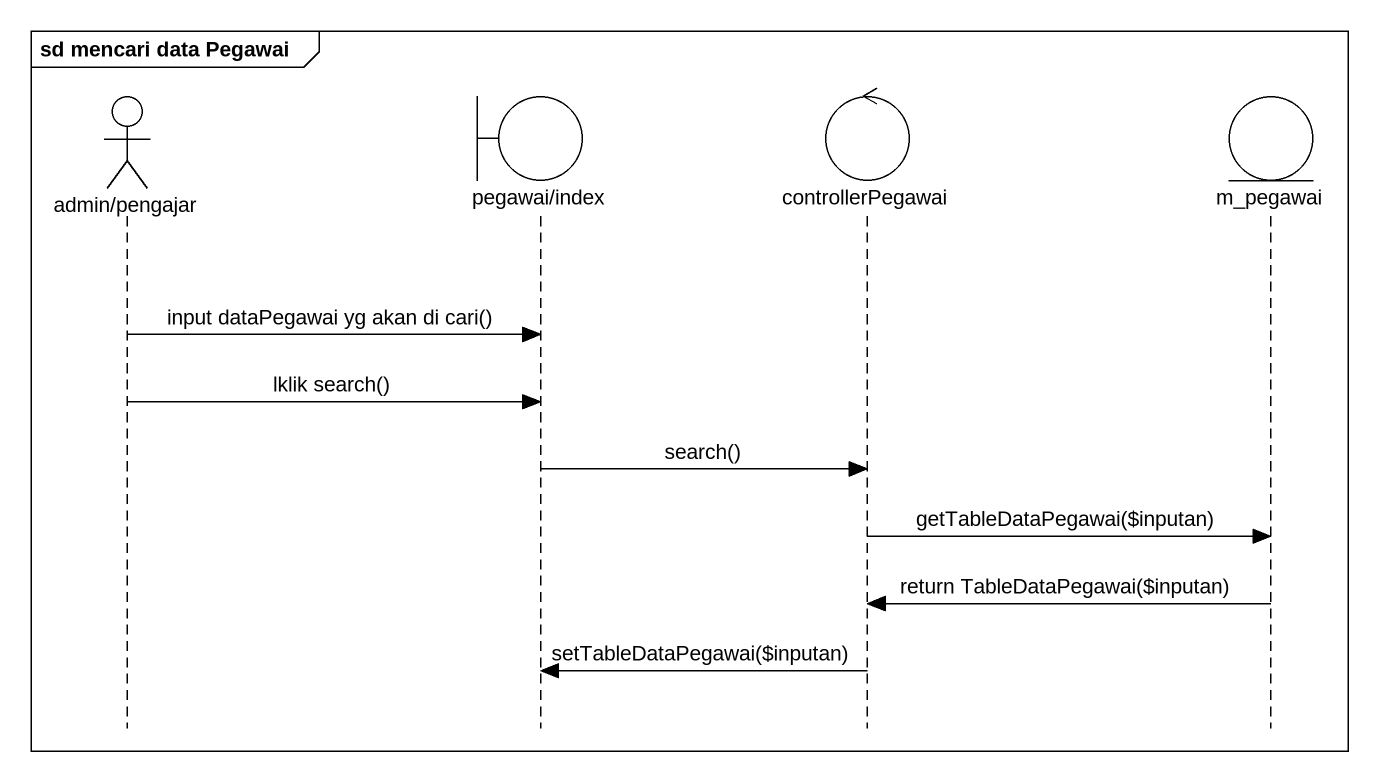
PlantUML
@startuml
mainframe sd mencari data Pegawai
hide footbox
actor "admin/pengajar" as admin_pengajar
boundary "pegawai/index" as pegawai_index
control controllerPegawai
entity m_pegawai

admin_pengajar -> pegawai_index : input dataPegawai yg akan di cari()
admin_pengajar -> pegawai_index : lklik search()
pegawai_index -> controllerPegawai : search()
controllerPegawai -> m_pegawai : getTableDataPegawai(~$inputan)
m_pegawai -> controllerPegawai : return TableDataPegawai(~$inputan)
controllerPegawai -> pegawai_index : setTableDataPegawai(~$inputan)
@enduml
